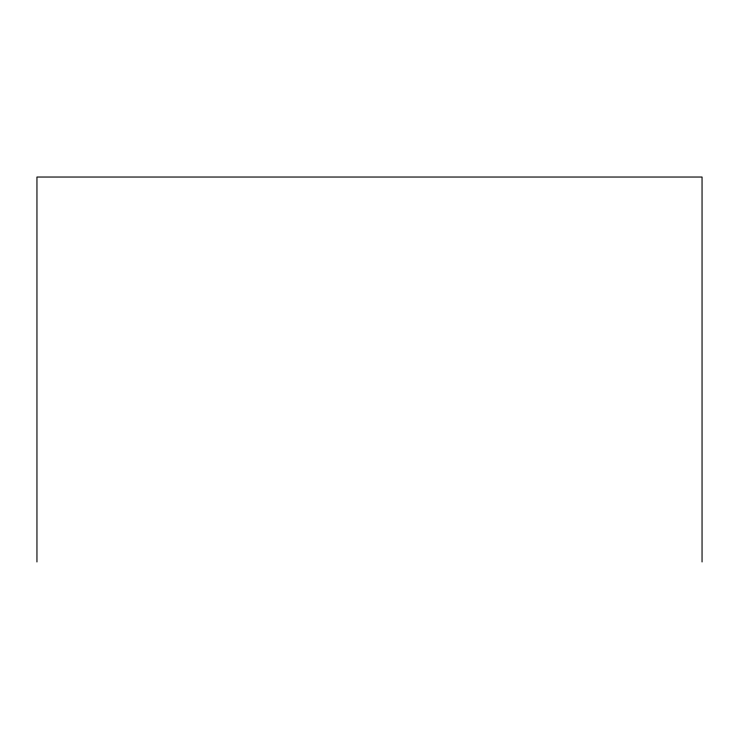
<?xml version="1.0" encoding="UTF-8"?>
<svg xmlns="http://www.w3.org/2000/svg" width="739" height="739" viewBox="0 0 739 739"><rect width="100%" height="100%" fill="white"/><g stroke="black" fill="none" stroke-linecap="round" stroke-linejoin="round"><path stroke-width="1.11" d="M702.05 561.963L702.05 177.037L36.95 177.037L36.95 561.963"/></g></svg>
